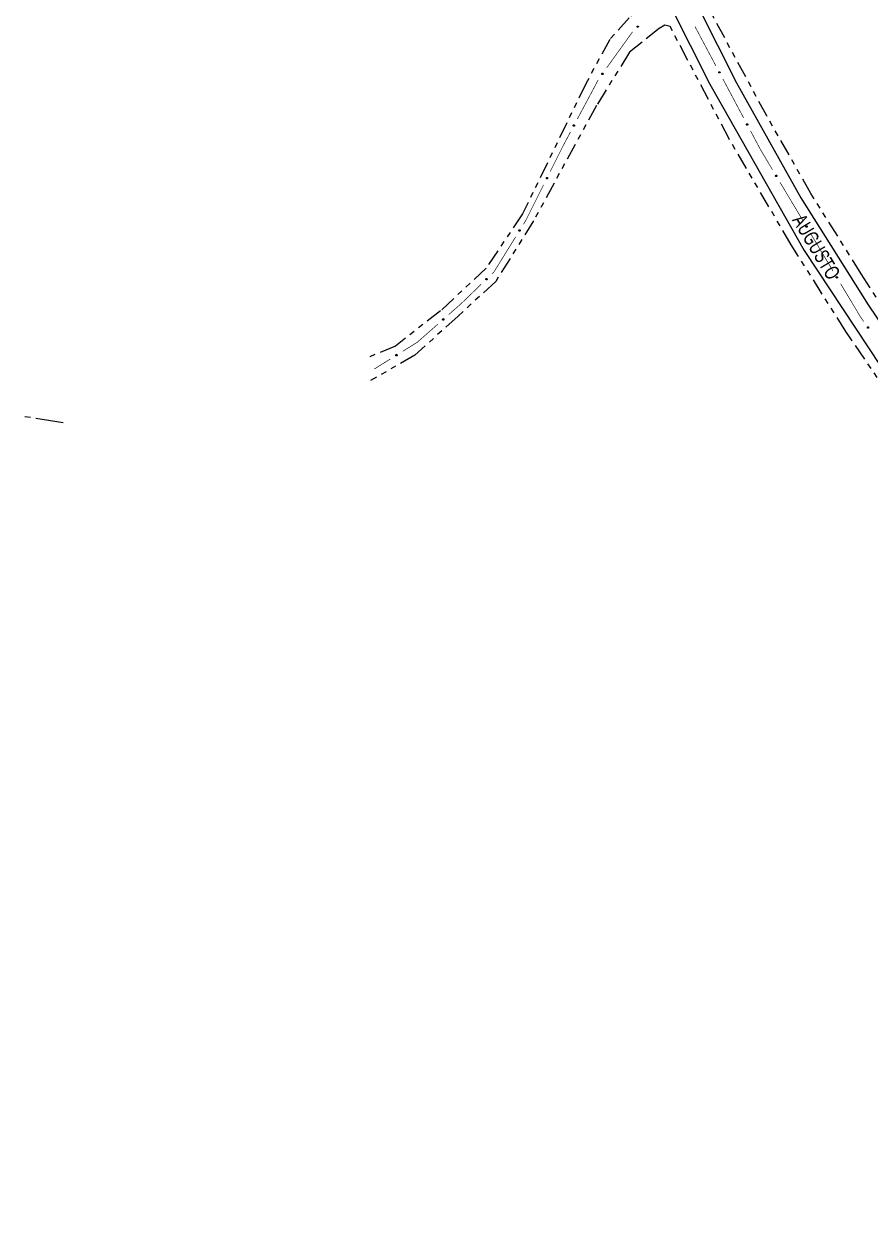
# Model space of a CAD drawing. Extents: x 208948 to 212966, y 4875285 to 4878160.
# Drawn here: x 211052.8 to 211282, y 4877293.4 to 4877614.4 of the extents above; entities that cross this region are included whole.
import ezdxf

# ---------------------------------------------------------------- set-up
doc = ezdxf.new("R2010")
doc.units = 0
doc.header["$LTSCALE"] = 1.5
doc.header["$MEASUREMENT"] = 0
doc.linetypes.add('TRACO_13', pattern=[8, 5, -1, 1, -1])
doc.linetypes.add('TRACO_25', pattern=[8, 3, -1, 1, -1, 1, -1])
for name, color, linetype in [('HD-CURSO-INTER', 170, 'CONTINUOUS'), ('SV-EIXO-ROD-ESTR', 7, 'CONTINUOUS'), ('SV-EIXO-RUA-N-PAV', 6, 'CONTINUOUS'), ('SV-FX-DOM-EST', 20, 'CONTINUOUS'), ('SV-ROD-ESTADUAIS', 20, 'CONTINUOUS'), ('SV-RUA-NAO-PAV', 7, 'CONTINUOUS'), ('SV-TXT-ROD-EST', 7, 'CONTINUOUS')]:
    doc.layers.add(name, color=color, linetype=linetype)
doc.styles.add('ARIAL', font='ARIAL.SHX')

msp = doc.modelspace()

# ---------------------------------------------------------------- linework, layer by layer
at = {"layer": 'HD-CURSO-INTER', "linetype": 'TRACO_13'}
msp.add_polyline3d([(211063.497708, 4877506.29714, 12.957316), (211052.076317, 4877508.137185, 12.867476)], dxfattribs=at)
at = {"layer": 'SV-EIXO-ROD-ESTR', "const_width": 0.18}
for points in [[(211234.522086, 4877613.570241), (211240.159496, 4877602.976865)], [(211242.038633, 4877599.44574), (211247.676043, 4877588.852365)], [(211249.55518, 4877585.321239), (211251.904101, 4877580.907333)], [(211251.904101, 4877580.907333), (211252.262223, 4877580.234378)], [(211252.262223, 4877580.234378), (211255.461441, 4877574.87959)], [(211257.512981, 4877571.445761), (211263.667604, 4877561.144274)], [(211265.719144, 4877557.710446), (211271.873767, 4877547.408959)], [(211273.925307, 4877543.97513), (211279.054159, 4877535.390558)], [(211279.054159, 4877535.390558), (211279.307962, 4877534.965748)], [(211279.307962, 4877534.965748), (211280.176877, 4877533.736742)]]:
    msp.add_lwpolyline(points, dxfattribs=at)
at = {"layer": 'SV-EIXO-ROD-ESTR'}
for points in [[(211241.128743, 4877601.389855), (211241.175717, 4877601.376237), (211241.213304, 4877601.354926), (211241.239538, 4877601.32813), (211241.256545, 4877601.298405), (211241.27052, 4877601.266036), (211241.277409, 4877601.230293), (211241.276268, 4877601.188928), (211241.262937, 4877601.141711), (211241.238576, 4877601.104641), (211241.213681, 4877601.077516), (211241.183707, 4877601.057997), (211241.152035, 4877601.044948), (211241.11467, 4877601.03902), (211241.072762, 4877601.040585), (211241.025608, 4877601.055139), (211240.988901, 4877601.076284), (211240.964207, 4877601.102869), (211240.944775, 4877601.133127), (211240.930904, 4877601.166344), (211240.924344, 4877601.20147), (211240.925996, 4877601.243662), (211240.940977, 4877601.290013), (211240.961649, 4877601.326863), (211240.98788, 4877601.351924), (211241.0181, 4877601.370385), (211241.050396, 4877601.384796), (211241.086037, 4877601.393217), (211241.128743, 4877601.389855)], [(211248.64529, 4877587.265355), (211248.692264, 4877587.251736), (211248.729851, 4877587.230426), (211248.756085, 4877587.203629), (211248.773092, 4877587.173905), (211248.787067, 4877587.141535), (211248.793956, 4877587.105792), (211248.792815, 4877587.064427), (211248.779484, 4877587.01721), (211248.755123, 4877586.98014), (211248.730228, 4877586.953015), (211248.700254, 4877586.933496), (211248.668582, 4877586.920447), (211248.631217, 4877586.914519), (211248.589309, 4877586.916085), (211248.542155, 4877586.930638), (211248.505449, 4877586.951783), (211248.480755, 4877586.978368), (211248.461322, 4877587.008626), (211248.447451, 4877587.041844), (211248.440891, 4877587.076969), (211248.442543, 4877587.119161), (211248.457524, 4877587.165512), (211248.478196, 4877587.202363), (211248.504427, 4877587.227423), (211248.534647, 4877587.245884), (211248.566943, 4877587.260295), (211248.602584, 4877587.268716), (211248.64529, 4877587.265355)], [(211256.508019, 4877573.342478), (211256.555609, 4877573.3312), (211256.594205, 4877573.311775), (211256.621732, 4877573.286309), (211256.64019, 4877573.257463), (211256.655749, 4877573.225825), (211256.664398, 4877573.190466), (211256.665305, 4877573.149095), (211256.654326, 4877573.101276), (211256.631829, 4877573.063047), (211256.608307, 4877573.034723), (211256.579335, 4877573.013745), (211256.548347, 4877572.999145), (211256.511321, 4877572.991376), (211256.469387, 4877572.990866), (211256.421571, 4877573.003069), (211256.383863, 4877573.022371), (211256.357884, 4877573.047703), (211256.336979, 4877573.076962), (211256.321481, 4877573.109452), (211256.313191, 4877573.14421), (211256.312754, 4877573.186432), (211256.325423, 4877573.233468), (211256.344246, 4877573.271296), (211256.369206, 4877573.297624), (211256.398475, 4877573.317557), (211256.430018, 4877573.333548), (211256.4652, 4877573.343723), (211256.508019, 4877573.342478)], [(211264.714182, 4877559.607162), (211264.761772, 4877559.595884), (211264.800368, 4877559.57646), (211264.827895, 4877559.550994), (211264.846353, 4877559.522147), (211264.861912, 4877559.490509), (211264.870561, 4877559.455151), (211264.871467, 4877559.41378), (211264.860489, 4877559.365961), (211264.837992, 4877559.327731), (211264.814469, 4877559.299408), (211264.785498, 4877559.27843), (211264.75451, 4877559.26383), (211264.717484, 4877559.25606), (211264.67555, 4877559.255551), (211264.627734, 4877559.267753), (211264.590026, 4877559.287056), (211264.564047, 4877559.312387), (211264.543141, 4877559.341646), (211264.527644, 4877559.374137), (211264.519354, 4877559.408895), (211264.518917, 4877559.451117), (211264.531586, 4877559.498152), (211264.550409, 4877559.53598), (211264.575369, 4877559.562308), (211264.604638, 4877559.582242), (211264.636181, 4877559.598233), (211264.671363, 4877559.608407), (211264.714182, 4877559.607162)], [(211272.920345, 4877545.871847), (211272.967935, 4877545.860569), (211273.00653, 4877545.841145), (211273.034058, 4877545.815678), (211273.052515, 4877545.786832), (211273.068074, 4877545.755194), (211273.076724, 4877545.719835), (211273.07763, 4877545.678464), (211273.066652, 4877545.630645), (211273.044155, 4877545.592416), (211273.020632, 4877545.564093), (211272.991661, 4877545.543114), (211272.960673, 4877545.528514), (211272.923647, 4877545.520745), (211272.881713, 4877545.520235), (211272.833896, 4877545.532438), (211272.796189, 4877545.551741), (211272.77021, 4877545.577072), (211272.749304, 4877545.606331), (211272.733807, 4877545.638821), (211272.725517, 4877545.673579), (211272.72508, 4877545.715801), (211272.737749, 4877545.762837), (211272.756572, 4877545.800665), (211272.781532, 4877545.826993), (211272.810801, 4877545.846926), (211272.842344, 4877545.862918), (211272.877526, 4877545.873092), (211272.920345, 4877545.871847)], [(211281.338406, 4877532.284541), (211281.386722, 4877532.276951), (211281.426695, 4877532.260548), (211281.456097, 4877532.237271), (211281.476716, 4877532.209927), (211281.494658, 4877532.179577), (211281.505997, 4877532.144987), (211281.510078, 4877532.103809), (211281.502805, 4877532.055288), (211281.48331, 4877532.015443), (211281.462032, 4877531.985397), (211281.434757, 4877531.962256), (211281.404982, 4877531.94532), (211281.368662, 4877531.934729), (211281.326891, 4877531.931001), (211281.278278, 4877531.939496), (211281.2392, 4877531.955846), (211281.211352, 4877531.979107), (211281.188261, 4877532.006674), (211281.170315, 4877532.037879), (211281.15938, 4877532.071897), (211281.155702, 4877532.113961), (211281.164722, 4877532.161831), (211281.180584, 4877532.200993), (211281.203448, 4877532.22916), (211281.2311, 4877532.251282), (211281.261322, 4877532.269648), (211281.295618, 4877532.282494), (211281.338406, 4877532.284541)]]:
    msp.add_lwpolyline(points, close=True, dxfattribs=at)
for points in [[(211240.924344, 4877601.20147), (211241.025608, 4877601.055139)], [(211240.925996, 4877601.243662), (211241.072762, 4877601.040585)], [(211240.929857, 4877601.218822), (211241.04513, 4877601.054493)], [(211240.930224, 4877601.180374), (211241.003809, 4877601.071145)], [(211240.930904, 4877601.166344), (211240.988901, 4877601.076284)], [(211240.936641, 4877601.264166), (211241.091834, 4877601.04225)], [(211240.940977, 4877601.290013), (211241.11467, 4877601.03902)], [(211240.951448, 4877601.306052), (211241.130204, 4877601.045666)], [(211240.961649, 4877601.326863), (211241.152035, 4877601.044948)], [(211240.975716, 4877601.335969), (211241.166011, 4877601.053901)], [(211240.98788, 4877601.351924), (211241.183707, 4877601.057997)], [(211241.00383, 4877601.358658), (211241.195561, 4877601.068081)], [(211241.0181, 4877601.370385), (211241.213681, 4877601.077516)], [(211241.036994, 4877601.374762), (211241.225366, 4877601.096308)], [(211241.050396, 4877601.384796), (211241.238576, 4877601.104641)], [(211241.070314, 4877601.384765), (211241.248992, 4877601.127429)], [(211241.086037, 4877601.393217), (211241.262937, 4877601.141711)], [(211241.106197, 4877601.389949), (211241.266286, 4877601.167547)], [(211241.128743, 4877601.389855), (211241.276268, 4877601.188928)], [(211241.154028, 4877601.381397), (211241.272992, 4877601.215941)], [(211241.175717, 4877601.376237), (211241.277409, 4877601.230293)], [(211241.197196, 4877601.364181), (211241.268935, 4877601.255516)], [(211241.213304, 4877601.354926), (211241.27052, 4877601.266036)], [(211248.440891, 4877587.076969), (211248.542155, 4877586.930638)], [(211248.442543, 4877587.119161), (211248.589309, 4877586.916085)], [(211248.446405, 4877587.094321), (211248.561677, 4877586.929992)], [(211248.446771, 4877587.055874), (211248.520356, 4877586.946645)], [(211248.447451, 4877587.041844), (211248.505449, 4877586.951783)], [(211248.453188, 4877587.139665), (211248.608381, 4877586.917749)], [(211248.457524, 4877587.165512), (211248.631217, 4877586.914519)], [(211248.467995, 4877587.181551), (211248.646751, 4877586.921165)], [(211248.478196, 4877587.202363), (211248.668582, 4877586.920447)], [(211248.492263, 4877587.211468), (211248.682558, 4877586.9294)], [(211248.504427, 4877587.227423), (211248.700254, 4877586.933496)], [(211248.520377, 4877587.234158), (211248.712108, 4877586.94358)], [(211248.534647, 4877587.245884), (211248.730228, 4877586.953015)], [(211248.553541, 4877587.250261), (211248.741913, 4877586.971807)], [(211248.566943, 4877587.260295), (211248.755123, 4877586.98014)], [(211248.586861, 4877587.260264), (211248.765539, 4877587.002929)], [(211248.602584, 4877587.268716), (211248.779484, 4877587.01721)], [(211248.622745, 4877587.265448), (211248.782833, 4877587.043046)], [(211248.64529, 4877587.265355), (211248.792815, 4877587.064427)], [(211248.670575, 4877587.256897), (211248.789539, 4877587.09144)], [(211248.692264, 4877587.251736), (211248.793956, 4877587.105792)], [(211248.713743, 4877587.23968), (211248.785482, 4877587.131015)], [(211248.729851, 4877587.230426), (211248.787067, 4877587.141535)], [(211256.357846, 4877573.281086), (211256.561863, 4877573.008779)], [(211256.369206, 4877573.297624), (211256.579335, 4877573.013745)], [(211256.384803, 4877573.305139), (211256.590676, 4877573.024404)], [(211256.398475, 4877573.317557), (211256.608307, 4877573.034723)], [(211256.41713, 4877573.322863), (211256.619047, 4877573.05407)], [(211256.430018, 4877573.333548), (211256.631829, 4877573.063047)], [(211256.449914, 4877573.334502), (211256.641105, 4877573.086323)], [(211256.4652, 4877573.343723), (211256.654326, 4877573.101276)], [(211256.485497, 4877573.341456), (211256.656393, 4877573.127246)], [(211256.508019, 4877573.342478), (211256.665305, 4877573.149095)], [(211256.533692, 4877573.335281), (211256.660697, 4877573.175913)], [(211256.555609, 4877573.3312), (211256.664398, 4877573.190466)], [(211256.577658, 4877573.320222), (211256.654686, 4877573.215239)], [(211256.594205, 4877573.311775), (211256.655749, 4877573.225825)], [(211256.312754, 4877573.186432), (211256.469387, 4877572.990866)], [(211256.313191, 4877573.14421), (211256.421571, 4877573.003069)], [(211256.317839, 4877573.161814), (211256.441101, 4877573.003389)], [(211256.320108, 4877573.123431), (211256.399006, 4877573.017977)], [(211256.321481, 4877573.109452), (211256.383863, 4877573.022371)], [(211256.322371, 4877573.207438), (211256.488354, 4877572.993472)], [(211256.325423, 4877573.233468), (211256.511321, 4877572.991376)], [(211256.335088, 4877573.250005), (211256.526508, 4877572.998782)], [(211256.344246, 4877573.271296), (211256.548347, 4877572.999145)], [(211264.518917, 4877559.451117), (211264.67555, 4877559.255551)], [(211264.519354, 4877559.408895), (211264.627734, 4877559.267753)], [(211264.524002, 4877559.426499), (211264.647264, 4877559.268074)], [(211264.52627, 4877559.388116), (211264.605169, 4877559.282662)], [(211264.527644, 4877559.374137), (211264.590026, 4877559.287056)], [(211264.528534, 4877559.472123), (211264.694517, 4877559.258156)], [(211264.531586, 4877559.498152), (211264.717484, 4877559.25606)], [(211264.541251, 4877559.514689), (211264.732671, 4877559.263467)], [(211264.550409, 4877559.53598), (211264.75451, 4877559.26383)], [(211264.564009, 4877559.545771), (211264.768026, 4877559.273463)], [(211264.575369, 4877559.562308), (211264.785498, 4877559.27843)], [(211264.590965, 4877559.569823), (211264.796839, 4877559.289088)], [(211264.604638, 4877559.582242), (211264.814469, 4877559.299408)], [(211264.623293, 4877559.587548), (211264.82521, 4877559.318755)], [(211264.636181, 4877559.598233), (211264.837992, 4877559.327731)], [(211264.656076, 4877559.599187), (211264.847268, 4877559.351007)], [(211264.671363, 4877559.608407), (211264.860489, 4877559.365961)], [(211264.69166, 4877559.606141), (211264.862556, 4877559.391931)], [(211264.714182, 4877559.607162), (211264.871467, 4877559.41378)], [(211264.739855, 4877559.599966), (211264.866859, 4877559.440598)], [(211264.761772, 4877559.595884), (211264.870561, 4877559.455151)], [(211264.783821, 4877559.584906), (211264.860849, 4877559.479923)], [(211264.800368, 4877559.57646), (211264.861912, 4877559.490509)], [(211272.72508, 4877545.715801), (211272.881713, 4877545.520235)], [(211272.725517, 4877545.673579), (211272.833896, 4877545.532438)], [(211272.730165, 4877545.691183), (211272.853427, 4877545.532758)], [(211272.732433, 4877545.652801), (211272.811332, 4877545.547346)], [(211272.733807, 4877545.638821), (211272.796189, 4877545.551741)], [(211272.734697, 4877545.736807), (211272.90068, 4877545.522841)], [(211272.737749, 4877545.762837), (211272.923647, 4877545.520745)], [(211272.747414, 4877545.779374), (211272.938834, 4877545.528152)], [(211272.756572, 4877545.800665), (211272.960673, 4877545.528514)], [(211272.770172, 4877545.810455), (211272.974189, 4877545.538148)], [(211272.781532, 4877545.826993), (211272.991661, 4877545.543114)], [(211272.797128, 4877545.834508), (211273.003002, 4877545.553773)], [(211272.810801, 4877545.846926), (211273.020632, 4877545.564093)], [(211272.829456, 4877545.852232), (211273.031373, 4877545.583439)], [(211272.842344, 4877545.862918), (211273.044155, 4877545.592416)], [(211272.862239, 4877545.863872), (211273.053431, 4877545.615692)], [(211272.877526, 4877545.873092), (211273.066652, 4877545.630645)], [(211272.897823, 4877545.870825), (211273.068719, 4877545.656616)], [(211272.920345, 4877545.871847), (211273.07763, 4877545.678464)], [(211272.946018, 4877545.86465), (211273.073022, 4877545.705282)], [(211272.967935, 4877545.860569), (211273.076724, 4877545.719835)], [(211272.989984, 4877545.849591), (211273.067012, 4877545.744608)], [(211273.00653, 4877545.841145), (211273.068074, 4877545.755194)], [(211281.155702, 4877532.113961), (211281.326891, 4877531.931001)], [(211281.15938, 4877532.071897), (211281.278278, 4877531.939496)], [(211281.162663, 4877532.089806), (211281.297727, 4877531.941315)], [(211281.163677, 4877532.135644), (211281.345601, 4877531.935056)], [(211281.164722, 4877532.161831), (211281.368662, 4877531.934729)], [(211281.167872, 4877532.051711), (211281.254636, 4877531.952627)], [(211281.170315, 4877532.037879), (211281.2392, 4877531.955846)], [(211281.173088, 4877532.179061), (211281.383235, 4877531.943281)], [(211281.180584, 4877532.200993), (211281.404982, 4877531.94532)], [(211281.193391, 4877532.211798), (211281.417718, 4877531.955963)], [(211281.203448, 4877532.22916), (211281.434757, 4877531.962256)], [(211281.218421, 4877532.23785), (211281.445246, 4877531.973754)], [(211281.2311, 4877532.251282), (211281.462032, 4877531.985397)], [(211281.249292, 4877532.258005), (211281.471255, 4877532.005512)], [(211281.261322, 4877532.269648), (211281.48331, 4877532.015443)], [(211281.281085, 4877532.272127), (211281.490771, 4877532.039363)], [(211281.295618, 4877532.282494), (211281.502805, 4877532.055288)], [(211281.316029, 4877532.281793), (211281.502871, 4877532.08134)], [(211281.338406, 4877532.284541), (211281.510078, 4877532.103809)], [(211281.364556, 4877532.279337), (211281.503424, 4877532.130193)], [(211281.386722, 4877532.276951), (211281.505997, 4877532.144987)], [(211281.409549, 4877532.267699), (211281.494412, 4877532.168941)], [(211281.426695, 4877532.260548), (211281.494658, 4877532.179577)]]:
    msp.add_lwpolyline(points, dxfattribs=at)
at = {"layer": 'SV-EIXO-RUA-N-PAV', "const_width": 0.18}
for points in [[(211217.590609, 4877612.171739), (211210.594069, 4877602.422461)], [(211208.299455, 4877599.149359), (211202.657197, 4877588.558564)], [(211200.776445, 4877585.028299), (211198.895692, 4877581.498034)], [(211198.892053, 4877581.491204), (211195.317806, 4877574.342709)], [(211198.895692, 4877581.498034), (211198.892053, 4877581.491204)], [(211193.528951, 4877570.765), (211189.056815, 4877561.820728)], [(211188.701001, 4877561.109099), (211188.067866, 4877560.084571)], [(211189.056815, 4877561.820728), (211188.701001, 4877561.109099)], [(211185.96508, 4877556.681882), (211180.18242, 4877547.324487)], [(211180.077803, 4877547.155197), (211179.501481, 4877546.598921)], [(211180.18242, 4877547.324487), (211180.077803, 4877547.155197)], [(211176.623444, 4877543.820989), (211171.586879, 4877538.959609)], [(211171.062641, 4877538.453606), (211167.856047, 4877535.631803)], [(211171.586879, 4877538.959609), (211171.062641, 4877538.453606)], [(211164.853193, 4877532.989292), (211159.598199, 4877528.364896)], [(211159.598199, 4877528.364896), (211159.303735, 4877528.105768)], [(211159.303735, 4877528.105768), (211155.390436, 4877525.673177)], [(211151.993295, 4877523.561441), (211147.746868, 4877520.92177)], [(211147.746868, 4877520.92177), (211147.701613, 4877520.893639)]]:
    msp.add_lwpolyline(points, dxfattribs=at)
at = {"layer": 'SV-EIXO-RUA-N-PAV'}
for points in [[(211219.17205, 4877613.585664), (211219.168283, 4877613.536901), (211219.155075, 4877613.495762), (211219.134183, 4877613.46462), (211219.108545, 4877613.441915), (211219.079701, 4877613.421641), (211219.04611, 4877613.407616), (211219.005379, 4877613.400309), (211218.956437, 4877613.403744), (211218.915183, 4877613.420044), (211218.883556, 4877613.438893), (211218.858341, 4877613.464263), (211218.839115, 4877613.492614), (211218.825701, 4877613.527989), (211218.818699, 4877613.569337), (211218.823344, 4877613.618467), (211218.83657, 4877613.658711), (211218.857568, 4877613.688302), (211218.883234, 4877613.713489), (211218.91293, 4877613.733835), (211218.945983, 4877613.747411), (211218.987628, 4877613.754386), (211219.036058, 4877613.749159), (211219.076347, 4877613.736427), (211219.106225, 4877613.715849), (211219.130453, 4877613.690022), (211219.15114, 4877613.661339), (211219.166643, 4877613.628159), (211219.17205, 4877613.585664)], [(211209.601185, 4877600.850131), (211209.609801, 4877600.801987), (211209.607361, 4877600.758849), (211209.594971, 4877600.723454), (211209.575866, 4877600.695032), (211209.553047, 4877600.668156), (211209.524061, 4877600.646136), (211209.486477, 4877600.628822), (211209.438243, 4877600.61984), (211209.394216, 4877600.625243), (211209.358866, 4877600.635534), (211209.328082, 4877600.653749), (211209.302345, 4877600.676354), (211209.280467, 4877600.707219), (211209.263293, 4877600.745479), (211209.255434, 4877600.794198), (211209.258116, 4877600.836474), (211209.271, 4877600.870394), (211209.289507, 4877600.901226), (211209.313133, 4877600.928385), (211209.341711, 4877600.949837), (211209.380263, 4877600.967059), (211209.428452, 4877600.974178), (211209.470647, 4877600.971985), (211209.50474, 4877600.959581), (211209.534684, 4877600.940677), (211209.561918, 4877600.918116), (211209.585267, 4877600.889901), (211209.601185, 4877600.850131)], [(211201.881531, 4877586.868481), (211201.896454, 4877586.821904), (211201.899755, 4877586.778823), (211201.892167, 4877586.742098), (211201.876999, 4877586.711394), (211201.857944, 4877586.681731), (211201.832133, 4877586.656062), (211201.797176, 4877586.633918), (211201.750559, 4877586.61862), (211201.706204, 4877586.618139), (211201.669802, 4877586.623652), (211201.636875, 4877586.637625), (211201.608368, 4877586.656619), (211201.582591, 4877586.684311), (211201.560496, 4877586.719956), (211201.546248, 4877586.767203), (211201.543301, 4877586.809461), (211201.551574, 4877586.84479), (211201.565831, 4877586.877804), (211201.585648, 4877586.907855), (211201.611129, 4877586.932906), (211201.647058, 4877586.955088), (211201.693878, 4877586.968533), (211201.735991, 4877586.971953), (211201.771427, 4877586.964178), (211201.803613, 4877586.949411), (211201.833598, 4877586.93066), (211201.860481, 4877586.905789), (211201.881531, 4877586.868481)], [(211194.586093, 4877572.633136), (211194.602215, 4877572.586962), (211194.606629, 4877572.54398), (211194.599993, 4877572.507071), (211194.585624, 4877572.475986), (211194.567342, 4877572.445839), (211194.542204, 4877572.419511), (211194.507831, 4877572.396471), (211194.461625, 4877572.379973), (211194.417297, 4877572.378345), (211194.380764, 4877572.382916), (211194.347487, 4877572.396033), (211194.318499, 4877572.414284), (211194.292015, 4877572.4413), (211194.269006, 4877572.476361), (211194.253541, 4877572.523225), (211194.249503, 4877572.565393), (211194.256859, 4877572.600924), (211194.270258, 4877572.634295), (211194.289291, 4877572.664848), (211194.314116, 4877572.69055), (211194.349459, 4877572.713653), (211194.395916, 4877572.728304), (211194.437927, 4877572.732811), (211194.473552, 4877572.725956), (211194.506109, 4877572.712025), (211194.536569, 4877572.694056), (211194.564086, 4877572.669888), (211194.586093, 4877572.633136)], [(211187.185648, 4877558.447582), (211187.19756, 4877558.400147), (211187.198098, 4877558.356942), (211187.188175, 4877558.320779), (211187.171073, 4877558.291108), (211187.150159, 4877558.262724), (211187.122759, 4877558.23876), (211187.086457, 4877558.218898), (211187.038956, 4877558.206614), (211186.994661, 4877558.208972), (211186.958686, 4877558.216803), (211186.926721, 4877558.232854), (211186.899488, 4877558.253634), (211186.875536, 4877558.282918), (211186.855767, 4877558.319903), (211186.844571, 4877558.367966), (211186.844335, 4877558.410326), (211186.854851, 4877558.445053), (211186.871191, 4877558.477087), (211186.89289, 4877558.505809), (211186.919922, 4877558.529178), (211186.957196, 4877558.549015), (211187.00478, 4877558.559437), (211187.047027, 4877558.560155), (211187.081893, 4877558.550129), (211187.113068, 4877558.533332), (211187.141792, 4877558.512701), (211187.167028, 4877558.486162), (211187.185648, 4877558.447582)], [(211178.242291, 4877545.230535), (211178.242119, 4877545.181627), (211178.231969, 4877545.139628), (211178.213422, 4877545.107035), (211178.189522, 4877545.082508), (211178.162246, 4877545.060168), (211178.129776, 4877545.043713), (211178.089693, 4877545.033433), (211178.04063, 4877545.033261), (211177.99829, 4877545.046486), (211177.965363, 4877545.06296), (211177.938352, 4877545.086409), (211177.917095, 4877545.11327), (211177.901118, 4877545.147563), (211177.891096, 4877545.188285), (211177.892118, 4877545.237624), (211177.90235, 4877545.27873), (211177.921118, 4877545.309784), (211177.944863, 4877545.33679), (211177.972984, 4877545.359262), (211178.00495, 4877545.375231), (211178.045969, 4877545.385248), (211178.094653, 4877545.383594), (211178.135768, 4877545.373857), (211178.167077, 4877545.35553), (211178.193138, 4877545.331554), (211178.215877, 4877545.304468), (211178.233777, 4877545.272517), (211178.242291, 4877545.230535)], [(211166.535205, 4877534.322828), (211166.532782, 4877534.273979), (211166.52071, 4877534.232492), (211166.500682, 4877534.200788), (211166.475679, 4877534.177386), (211166.447403, 4877534.156326), (211166.41421, 4877534.141383), (211166.373696, 4877534.132958), (211166.324678, 4877534.135046), (211166.282991, 4877534.150205), (211166.250858, 4877534.168177), (211166.224955, 4877534.192844), (211166.204956, 4877534.220656), (211166.190574, 4877534.255648), (211166.182438, 4877534.296788), (211166.185729, 4877534.346027), (211166.197843, 4877534.386619), (211166.21802, 4877534.416777), (211166.242984, 4877534.442661), (211166.272109, 4877534.463815), (211166.304776, 4877534.478296), (211166.346213, 4877534.486414), (211166.394769, 4877534.482521), (211166.435392, 4877534.470901), (211166.465825, 4877534.451153), (211166.490754, 4877534.426002), (211166.512222, 4877534.397899), (211166.528632, 4877534.365158), (211166.535205, 4877534.322828)], [(211153.872007, 4877524.599673), (211153.861569, 4877524.551891), (211153.842828, 4877524.51296), (211153.817851, 4877524.484988), (211153.789334, 4877524.466025), (211153.757975, 4877524.44991), (211153.722774, 4877524.440639), (211153.681426, 4877524.439004), (211153.633421, 4877524.449138), (211153.594801, 4877524.470957), (211153.566067, 4877524.493977), (211153.544582, 4877524.522574), (211153.529438, 4877524.5533), (211153.521017, 4877524.590183), (211153.519769, 4877524.632102), (211153.531127, 4877524.680126), (211153.549762, 4877524.718168), (211153.574631, 4877524.744589), (211153.603518, 4877524.766008), (211153.63573, 4877524.782075), (211153.670336, 4877524.790977), (211153.712544, 4877524.792157), (211153.759796, 4877524.780319), (211153.79795, 4877524.762166), (211153.824713, 4877524.737674), (211153.845159, 4877524.70876), (211153.861704, 4877524.677504), (211153.872497, 4877524.642507), (211153.872007, 4877524.599673)]]:
    msp.add_lwpolyline(points, close=True, dxfattribs=at)
for points in [[(211218.987628, 4877613.754386), (211218.818699, 4877613.569337)], [(211218.945983, 4877613.747411), (211218.823344, 4877613.618467)], [(211219.00987, 4877613.748141), (211218.824213, 4877613.551004)], [(211219.036058, 4877613.749159), (211218.825701, 4877613.527989)], [(211218.964095, 4877613.745547), (211218.826687, 4877613.599222)], [(211218.926528, 4877613.737358), (211218.834575, 4877613.643069)], [(211219.053894, 4877613.742175), (211218.835372, 4877613.514134)], [(211218.91293, 4877613.733835), (211218.83657, 4877613.658711)], [(211219.076347, 4877613.736427), (211218.839115, 4877613.492614)], [(211219.088126, 4877613.724509), (211218.850727, 4877613.480755)], [(211219.106225, 4877613.715849), (211218.858341, 4877613.464263)], [(211219.116066, 4877613.701605), (211218.870628, 4877613.454712)], [(211219.130453, 4877613.690022), (211218.883556, 4877613.438893)], [(211219.138586, 4877613.672415), (211218.904333, 4877613.431281)], [(211219.15114, 4877613.661339), (211218.915183, 4877613.420044)], [(211219.155166, 4877613.641832), (211218.939615, 4877613.414488)], [(211219.166643, 4877613.628159), (211218.956437, 4877613.403744)], [(211219.16755, 4877613.607756), (211218.982413, 4877613.405727)], [(211219.17205, 4877613.585664), (211219.005379, 4877613.400309)], [(211219.168919, 4877613.559186), (211219.031159, 4877613.409017)], [(211219.168283, 4877613.536901), (211219.04611, 4877613.407616)], [(211219.160855, 4877613.513417), (211219.069078, 4877613.42105)], [(211219.155075, 4877613.495762), (211219.079701, 4877613.421641)], [(211209.341711, 4877600.949837), (211209.255434, 4877600.794198)], [(211209.313133, 4877600.928385), (211209.258116, 4877600.836474)], [(211209.325408, 4877600.935214), (211209.260118, 4877600.820834)], [(211209.380263, 4877600.967059), (211209.263293, 4877600.745479)], [(211209.359709, 4877600.952587), (211209.263509, 4877600.776412)], [(211209.403362, 4877600.966607), (211209.273239, 4877600.729121)], [(211209.428452, 4877600.974178), (211209.280467, 4877600.707219)], [(211209.447471, 4877600.971902), (211209.293311, 4877600.696241)], [(211209.470647, 4877600.971985), (211209.302345, 4877600.676354)], [(211209.485045, 4877600.963412), (211209.316565, 4877600.667796)], [(211209.50474, 4877600.959581), (211209.328082, 4877600.653749)], [(211209.517847, 4877600.94827), (211209.342376, 4877600.647593)], [(211209.534684, 4877600.940677), (211209.358866, 4877600.635534)], [(211209.546983, 4877600.925681), (211209.38089, 4877600.63339)], [(211209.561918, 4877600.918116), (211209.394216, 4877600.625243)], [(211209.57072, 4877600.900248), (211209.41926, 4877600.626008)], [(211209.585267, 4877600.889901), (211209.438243, 4877600.61984)], [(211209.591275, 4877600.870381), (211209.462887, 4877600.628291)], [(211209.601185, 4877600.850131), (211209.486477, 4877600.628822)], [(211209.604812, 4877600.823716), (211209.509239, 4877600.643733)], [(211209.609801, 4877600.801987), (211209.524061, 4877600.646136)], [(211209.608516, 4877600.77739), (211209.542914, 4877600.664914)], [(211209.607361, 4877600.758849), (211209.553047, 4877600.668156)], [(211201.585648, 4877586.907855), (211201.543301, 4877586.809461)], [(211201.611129, 4877586.932906), (211201.546248, 4877586.767203)], [(211201.596909, 4877586.916252), (211201.54736, 4877586.794225)], [(211201.628604, 4877586.938018), (211201.55661, 4877586.750645)], [(211201.647058, 4877586.955088), (211201.560496, 4877586.719956)], [(211201.670012, 4877586.957702), (211201.572523, 4877586.705061)], [(211201.693878, 4877586.968533), (211201.582591, 4877586.684311)], [(211201.71303, 4877586.968798), (211201.596777, 4877586.675133)], [(211201.735991, 4877586.971953), (211201.608368, 4877586.656619)], [(211201.751399, 4877586.965364), (211201.623598, 4877586.650021)], [(211201.771427, 4877586.964178), (211201.636875, 4877586.637625)], [(211201.785918, 4877586.954705), (211201.651859, 4877586.633419)], [(211201.803613, 4877586.949411), (211201.669802, 4877586.623652)], [(211201.817792, 4877586.936178), (211201.691916, 4877586.624448)], [(211201.833598, 4877586.93066), (211201.706204, 4877586.618139)], [(211201.844691, 4877586.914117), (211201.730926, 4877586.622218)], [(211201.860481, 4877586.905789), (211201.750559, 4877586.61862)], [(211201.869024, 4877586.887239), (211201.773865, 4877586.630264)], [(211201.881531, 4877586.868481), (211201.797176, 4877586.633918)], [(211201.888629, 4877586.84278), (211201.81776, 4877586.651715)], [(211201.896454, 4877586.821904), (211201.832133, 4877586.656062)], [(211201.898442, 4877586.797354), (211201.84833, 4877586.677173)], [(211201.899755, 4877586.778823), (211201.857944, 4877586.681731)], [(211194.289291, 4877572.664848), (211194.249503, 4877572.565393)], [(211194.314116, 4877572.69055), (211194.253541, 4877572.523225)], [(211194.300331, 4877572.673533), (211194.253953, 4877572.550266)], [(211194.331453, 4877572.696112), (211194.264327, 4877572.50694)], [(211194.349459, 4877572.713653), (211194.269006, 4877572.476361)], [(211194.372339, 4877572.71686), (211194.281414, 4877572.461782)], [(211194.395916, 4877572.728304), (211194.292015, 4877572.4413)], [(211194.415055, 4877572.729064), (211194.306433, 4877572.432491)], [(211194.437927, 4877572.732811), (211194.318499, 4877572.414284)], [(211194.4535, 4877572.726623), (211194.333894, 4877572.408082)], [(211194.473552, 4877572.725956), (211194.347487, 4877572.396033)], [(211194.488283, 4877572.71686), (211194.362575, 4877572.392216)], [(211194.506109, 4877572.712025), (211194.380764, 4877572.382916)], [(211194.520625, 4877572.699163), (211194.40285, 4877572.384283)], [(211194.536569, 4877572.694056), (211194.417297, 4877572.378345)], [(211194.548086, 4877572.677805), (211194.441905, 4877572.383062)], [(211194.564086, 4877572.669888), (211194.461625, 4877572.379973)], [(211194.573105, 4877572.651565), (211194.484621, 4877572.392216)], [(211194.586093, 4877572.633136), (211194.507831, 4877572.396471)], [(211194.593853, 4877572.607628), (211194.527948, 4877572.414794)], [(211194.602215, 4877572.586962), (211194.542204, 4877572.419511)], [(211194.604837, 4877572.562471), (211194.557849, 4877572.441034)], [(211194.606629, 4877572.54398), (211194.567342, 4877572.445839)], [(211186.89289, 4877558.505809), (211186.844335, 4877558.410326)], [(211186.919922, 4877558.529178), (211186.844571, 4877558.367966)], [(211186.904665, 4877558.513467), (211186.84741, 4877558.394861)], [(211186.937688, 4877558.533161), (211186.853852, 4877558.350778)], [(211186.957196, 4877558.549015), (211186.855767, 4877558.319903)], [(211186.980271, 4877558.550155), (211186.866816, 4877558.304269)], [(211187.00478, 4877558.559437), (211186.875536, 4877558.282918)], [(211187.023911, 4877558.558476), (211186.889106, 4877558.272851)], [(211187.047027, 4877558.560155), (211186.899488, 4877558.253634)], [(211187.061981, 4877558.552594), (211186.914264, 4877558.246075)], [(211187.081893, 4877558.550129), (211186.926721, 4877558.232854)], [(211187.095747, 4877558.539748), (211186.941405, 4877558.227698)], [(211187.113068, 4877558.533332), (211186.958686, 4877558.216803)], [(211187.126371, 4877558.519219), (211186.980806, 4877558.216182)], [(211187.141792, 4877558.512701), (211186.994661, 4877558.208972)], [(211187.151803, 4877558.495482), (211187.019594, 4877558.211461)], [(211187.167028, 4877558.486162), (211187.038956, 4877558.206614)], [(211187.174366, 4877558.467102), (211187.062959, 4877558.216743)], [(211187.185648, 4877558.447582), (211187.086457, 4877558.218898)], [(211187.191086, 4877558.42148), (211187.108137, 4877558.235341)], [(211187.19756, 4877558.400147), (211187.122759, 4877558.23876)], [(211187.197973, 4877558.375519), (211187.140274, 4877558.258791)], [(211187.198098, 4877558.356942), (211187.150159, 4877558.262724)], [(211178.045969, 4877545.385248), (211177.891096, 4877545.188285)], [(211178.00495, 4877545.375231), (211177.892118, 4877545.237624)], [(211178.023149, 4877545.374703), (211177.896866, 4877545.218676)], [(211178.06861, 4877545.380654), (211177.897942, 4877545.170406)], [(211178.094653, 4877545.383594), (211177.901118, 4877545.147563)], [(211177.986285, 4877545.363776), (211177.90151, 4877545.262985)], [(211177.972984, 4877545.359262), (211177.90235, 4877545.27873)], [(211178.112953, 4877545.377939), (211177.911781, 4877545.134456)], [(211178.135768, 4877545.373857), (211177.917095, 4877545.11327)], [(211178.148391, 4877545.362837), (211177.929547, 4877545.102296)], [(211178.167077, 4877545.35553), (211177.938352, 4877545.086409)], [(211178.177939, 4877545.342048), (211177.951308, 4877545.077786)], [(211178.193138, 4877545.331554), (211177.965363, 4877545.06296)], [(211178.202543, 4877545.314592), (211177.986644, 4877545.056895)], [(211178.215877, 4877545.304468), (211177.99829, 4877545.046486)], [(211178.221325, 4877545.28531), (211178.023064, 4877545.04274)], [(211178.233777, 4877545.272517), (211178.04063, 4877545.033261)], [(211178.23618, 4877545.252236), (211178.066391, 4877545.037148)], [(211178.242291, 4877545.230535), (211178.089693, 4877545.033433)], [(211178.241115, 4877545.203898), (211178.114763, 4877545.044012)], [(211178.242119, 4877545.181627), (211178.129776, 4877545.043713)], [(211178.236436, 4877545.15766), (211178.151695, 4877545.058799)], [(211178.231969, 4877545.139628), (211178.162246, 4877545.060168)], [(211166.346213, 4877534.486414), (211166.182438, 4877534.296788)], [(211166.304776, 4877534.478296), (211166.185729, 4877534.346027)], [(211166.368619, 4877534.480782), (211166.188453, 4877534.278613)], [(211166.322932, 4877534.47693), (211166.189601, 4877534.326881)], [(211166.394769, 4877534.482521), (211166.190574, 4877534.255648)], [(211166.285604, 4877534.467711), (211166.19628, 4877534.370929)], [(211166.272109, 4877534.463815), (211166.197843, 4877534.386619)], [(211166.412789, 4877534.476029), (211166.200623, 4877534.242064)], [(211166.435392, 4877534.470901), (211166.204956, 4877534.220656)], [(211166.447495, 4877534.459311), (211166.21689, 4877534.20912)], [(211166.465825, 4877534.451153), (211166.224955, 4877534.192844)], [(211166.476054, 4877534.437185), (211166.2375, 4877534.183634)], [(211166.490754, 4877534.426002), (211166.250858, 4877534.168177)], [(211166.499369, 4877534.408626), (211166.271837, 4877534.161139)], [(211166.512222, 4877534.397899), (211166.282991, 4877534.150205)], [(211166.516783, 4877534.378509), (211166.307567, 4877534.145323)], [(211166.528632, 4877534.365158), (211166.324678, 4877534.135046)], [(211166.5301, 4877534.344787), (211166.35059, 4877534.137743)], [(211166.535205, 4877534.322828), (211166.373696, 4877534.132958)], [(211166.532804, 4877534.296273), (211166.399227, 4877534.142373)], [(211166.532782, 4877534.273979), (211166.41421, 4877534.141383)], [(211166.526002, 4877534.2503), (211166.436801, 4877534.155444)], [(211166.52071, 4877534.232492), (211166.447403, 4877534.156326)], [(211153.712544, 4877524.792157), (211153.519769, 4877524.632102)], [(211153.759796, 4877524.780319), (211153.521017, 4877524.590183)], [(211153.733716, 4877524.782912), (211153.522708, 4877524.613185)], [(211153.776501, 4877524.770947), (211153.528691, 4877524.57513)], [(211153.79795, 4877524.762166), (211153.529438, 4877524.5533)], [(211153.670336, 4877524.790977), (211153.531127, 4877524.680126)], [(211153.688019, 4877524.786639), (211153.531791, 4877524.660604)], [(211153.807978, 4877524.748741), (211153.539308, 4877524.539957)], [(211153.824713, 4877524.737674), (211153.544582, 4877524.522574)], [(211153.649683, 4877524.783695), (211153.545635, 4877524.70295)], [(211153.63573, 4877524.782075), (211153.549762, 4877524.718168)], [(211153.832502, 4877524.722212), (211153.555439, 4877524.511423)], [(211153.845159, 4877524.70876), (211153.566067, 4877524.493977)], [(211153.850794, 4877524.690202), (211153.585601, 4877524.483579)], [(211153.861704, 4877524.677504), (211153.594801, 4877524.470957)], [(211153.863009, 4877524.657629), (211153.618237, 4877524.462093)], [(211153.872497, 4877524.642507), (211153.633421, 4877524.449138)], [(211153.870588, 4877524.622174), (211153.659424, 4877524.447529)], [(211153.872007, 4877524.599673), (211153.681426, 4877524.439004)], [(211153.865264, 4877524.573877), (211153.708159, 4877524.444084)], [(211153.861569, 4877524.551891), (211153.722774, 4877524.440639)], [(211153.850981, 4877524.529652), (211153.747372, 4877524.450786)], [(211153.842828, 4877524.51296), (211153.757975, 4877524.44991)]]:
    msp.add_lwpolyline(points, dxfattribs=at)
at = {"layer": 'SV-FX-DOM-EST', "linetype": 'TRACO_25'}
for points in [[(211593.606706, 4877194.929585, 14.807344), (211579.386038, 4877209.7716, 15.335807), (211528.645454, 4877263.14386, 15.744618), (211495.950182, 4877297.586343, 15.744618), (211475.655299, 4877318.965769, 15.824387), (211443.564526, 4877352.520099, 16.621592), (211432.314904, 4877364.328612, 16.574324), (211399.612598, 4877398.655596, 16.574324), (211348.272802, 4877454.066346, 16.291399), (211313.256036, 4877497.714499, 16.690691), (211294.912353, 4877522.683421, 16.960211), (211279.499061, 4877546.662359, 16.800495), (211265.886116, 4877568.411391, 16.760567), (211253.943407, 4877589.400443, 16.411186), (211239.510043, 4877616.119226, 15.862161), (211226.566782, 4877643.79794, 16.051825), (211215.373869, 4877669.156754, 15.692462), (211201.590186, 4877701.815218, 14.704216), (211191.217388, 4877726.804041, 14.304925), (211170.141752, 4877776.831688, 14.314907), (211144.214865, 4877837.658832, 8.894528), (211131.554508, 4877867.90044, 8.894528), (211114.550631, 4877907.421634, 7.849476)], [(211593.606111, 4877178.030941, 15.206184), (211589.152032, 4877182.704775, 15.206184), (211527.853395, 4877247.085434, 15.525256), (211495.641018, 4877281.087274, 16.053719), (211468.774387, 4877309.4464, 16.053719), (211428.115564, 4877351.440305, 16.53651), (211416.625189, 4877363.598081, 16.53651), (211388.274649, 4877393.595321, 16.564871), (211352.574765, 4877431.51747, 16.600849), (211333.08112, 4877453.976538, 16.86039), (211313.577385, 4877477.775536, 17.509237), (211294.063505, 4877503.75442, 17.449343), (211276.309833, 4877529.553292, 17.319574), (211275.375658, 4877531.033453, 17.319574), (211260.576443, 4877554.482185, 17.119928), (211243.732679, 4877583.210892, 16.86039), (211227.758902, 4877613.609502, 16.640779), (211226.325931, 4877613.991348, 16.530973), (211224.778609, 4877613.039569, 16.471081)]]:
    msp.add_polyline3d(points, dxfattribs=at)
at = {"layer": 'SV-ROD-ESTADUAIS', "linetype": 'Continuous'}
for points in [[(211104.595007, 4877907.421966, 7.564179), (211121.479307, 4877867.735558, 5.819985), (211135.461335, 4877834.494244, 8.694882), (211137.301311, 4877830.387745, 8.694882), (211159.620543, 4877777.431787, 12.44822), (211188.428186, 4877709.974955, 14.544499), (211207.633344, 4877664.057116, 16.181593), (211222.677287, 4877629.558732, 16.620813), (211238.501125, 4877597.980186, 16.600849), (211264.026924, 4877553.002219, 17.399431), (211288.352048, 4877516.243839, 17.599077), (211312.236862, 4877483.445257, 17.399431), (211333.821002, 4877457.006371, 17.020105), (211355.284997, 4877432.577381, 17.000141), (211396.29579, 4877388.60466, 16.829563), (211419.946881, 4877363.752743, 16.829563), (211435.966569, 4877346.919694, 16.990269), (211474.193788, 4877306.856915, 16.033777), (211495.701124, 4877284.294936, 16.033777), (211505.920229, 4877273.6475, 16.033777), (211509.3513, 4877270.202005, 16.033777), (211540.311542, 4877237.496982, 15.65488), (211593.60623, 4877181.407966, 15.65488)], [(211111.692456, 4877907.421729, 7.642881), (211128.611798, 4877867.852282, 6.708408), (211138.1337, 4877845.088519, 8.834634), (211141.591941, 4877837.11736, 8.834634), (211143.282942, 4877832.923244, 8.834634), (211167.881583, 4877775.581782, 11.939124), (211193.658461, 4877714.634646, 14.534517), (211220.245554, 4877651.787601, 16.341311), (211230.358185, 4877628.898671, 16.640779), (211245.731902, 4877598.400074, 16.710655), (211263.135886, 4877567.271485, 17.070017), (211281.359821, 4877538.272774, 17.499254), (211299.993703, 4877510.763981, 17.47929), (211318.697409, 4877486.05504, 16.970194), (211340.731643, 4877458.946184, 16.930265), (211359.565142, 4877437.597066, 16.910299), (211401.904337, 4877392.554941, 16.890335), (211428.858652, 4877364.167685, 16.67831), (211442.235325, 4877350.079883, 16.67831), (211474.514989, 4877316.165996, 16.043749), (211495.87688, 4877293.674457, 15.914125), (211511.107107, 4877277.888265, 15.914125)]]:
    msp.add_polyline3d(points, dxfattribs=at)
at = {"layer": 'SV-RUA-NAO-PAV', "linetype": 'TRACO_25'}
for points in [[(211220.867625, 4877621.379181, 16.141665), (211220.211959, 4877619.693803, 16.141665), (211216.684667, 4877615.990146, 16.141665), (211211.427316, 4877610.129886, 15.42294), (211205.047385, 4877598.310582, 14.993702), (211187.807802, 4877562.862647, 14.394765), (211177.987676, 4877548.203534, 14.344853), (211165.597062, 4877536.604294, 14.185138), (211153.396331, 4877527.104941, 13.885669), (211146.245734, 4877524.105186, 13.286732)], [(211224.778609, 4877613.039569, 14.314907), (211220.18439, 4877609.395551, 14.314907), (211216.748135, 4877606.670001, 15.562693), (211207.858098, 4877592.220865, 15.043613), (211190.778255, 4877561.002708, 14.50457), (211180.5582, 4877544.583692, 14.364819), (211170.397686, 4877535.224306, 14.384783), (211158.687083, 4877524.615005, 14.364819), (211146.636196, 4877517.745513, 13.915616)]]:
    msp.add_polyline3d(points, dxfattribs=at)

# ---------------------------------------------------------------- texts
at = {"layer": 'SV-TXT-ROD-EST', "style": 'ARIAL', "width": 0.7}
msp.add_text('AUGUSTO', height=4, rotation=301, dxfattribs=at).set_placement((211260.685819, 4877561.217679))

doc.saveas('drawing.dxf')
